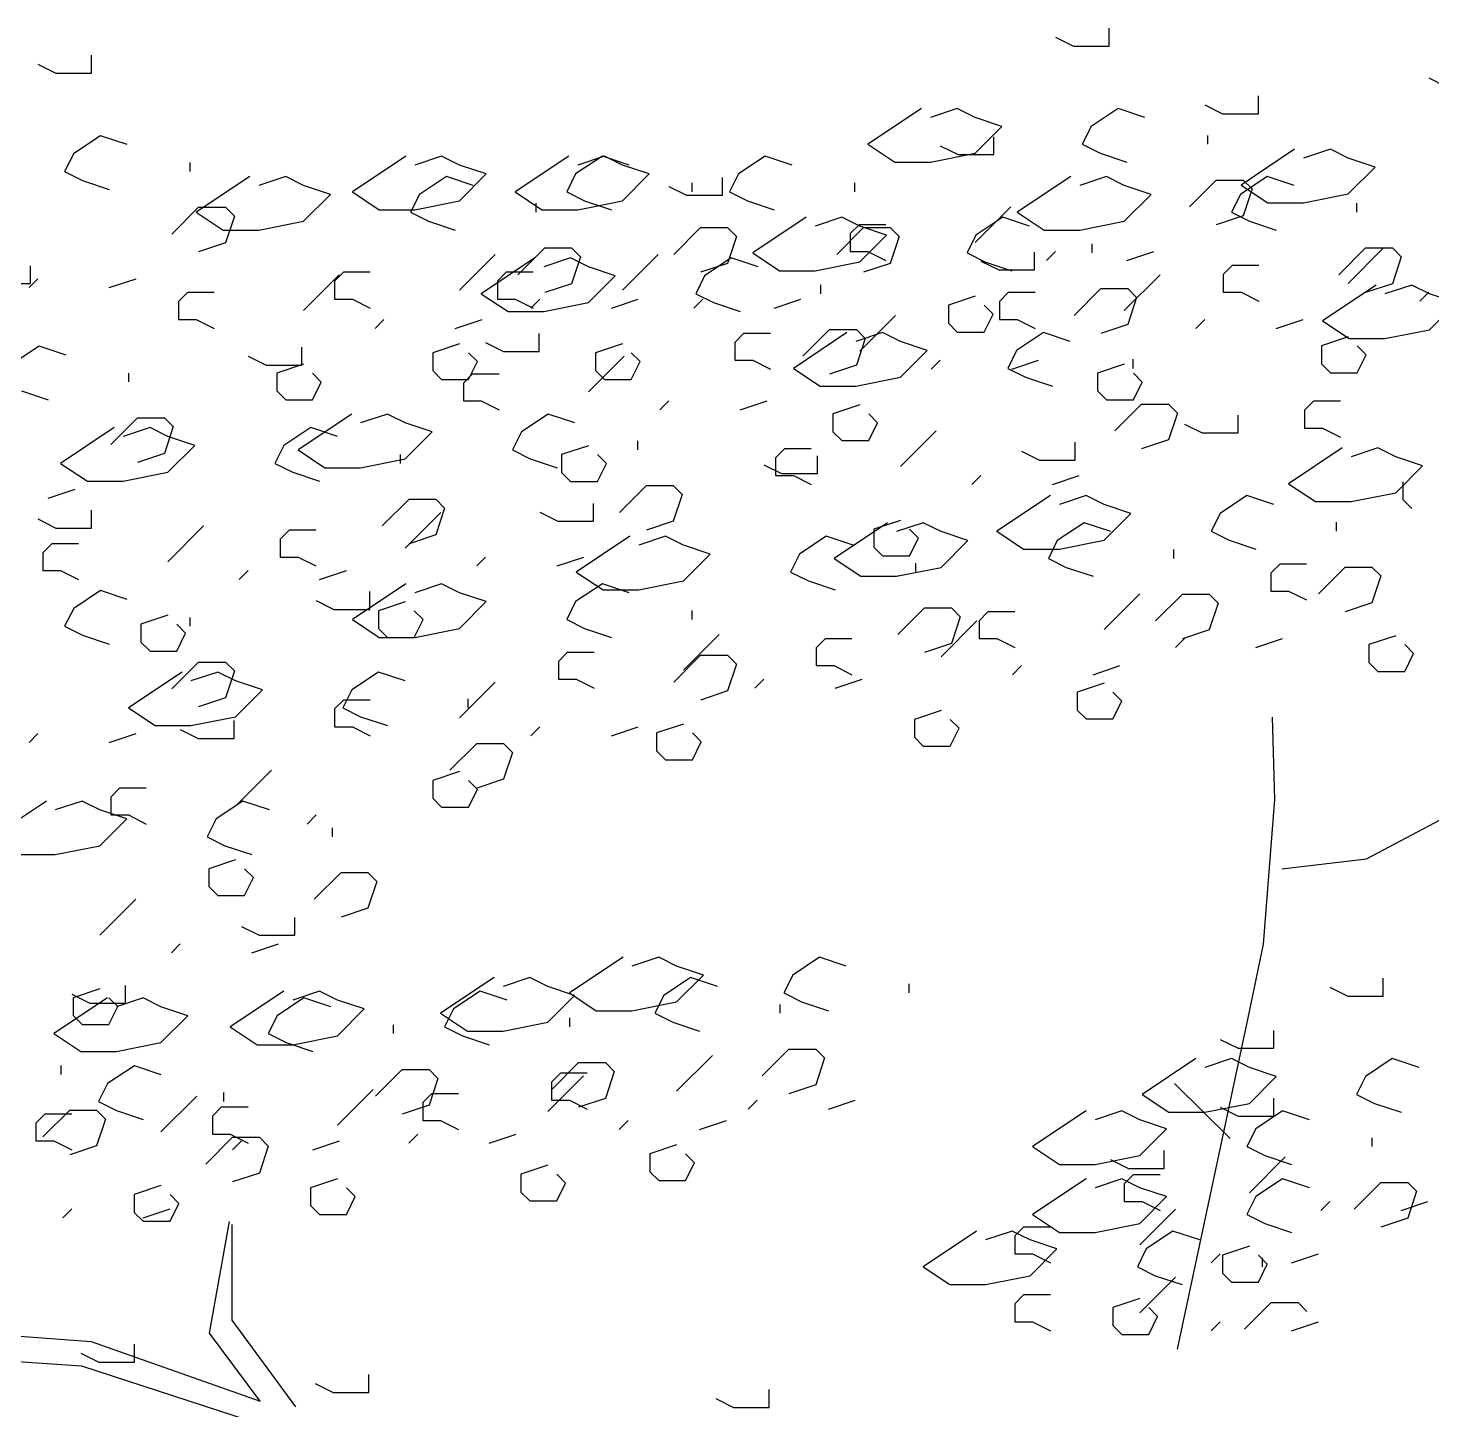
# Model space of a CAD drawing. Header units: millimetres. Extents: x 87938 to 265635, y 330093 to 434310.
# Drawn here: x 118169 to 119808, y 372565 to 374178 of the extents above; entities that cross this region are included whole.
import ezdxf

# ---------------------------------------------------------------- set-up
doc = ezdxf.new("R2010")
doc.units = ezdxf.units.MM

# ---------------------------------------------------------------- blocks, each defined once
blk = doc.blocks.new('A$C5DD37D67')
for p, q in [((2199, 5572.3), (2199, 5585.4)), ((2159.9, 5578.9), (2172.9, 5572.3)), ((1456.4, 5552.5), (1456.4, 5565.6)), ((2172.9, 5572.3), (2199, 5572.3)), ((1417.3, 5559.1), (1430.3, 5552.5)), ((1430.3, 5552.5), (1456.4, 5552.5)), ((2432.2, 5549.1), (2445.2, 5542.6)), ((2307.9, 5522.8), (2307.9, 5535.9)), ((2062.1, 5526.7), (2023, 5500.6)), ((2088.2, 5526.7), (2068.6, 5520.2)), ((2101.2, 5520.2), (2088.2, 5526.7)), ((2205.5, 5526.7), (2186, 5513.6)), ((2225.1, 5520.2), (2205.5, 5526.7)), ((2268.8, 5529.3), (2281.8, 5522.8)), ((2281.8, 5522.8), (2307.9, 5522.8)), ((2120.8, 5513.6), (2101.2, 5520.2)), ((2101.2, 5494.1), (2120.8, 5513.6)), ((2186, 5513.6), (2179.4, 5500.6)), ((1462.9, 5506.9), (1443.4, 5493.8)), ((1482.5, 5500.4), (1462.9, 5506.9)), ((2114.8, 5493.1), (2114.8, 5506.1)), ((2270.7, 5507.1), (2270.7, 5500.6)), ((1443.4, 5493.8), (1436.8, 5480.8)), ((1685.9, 5492), (1646.8, 5465.9)), ((1711.9, 5492), (1692.4, 5485.5)), ((1725, 5485.5), (1711.9, 5492)), ((1804.7, 5492), (1765.6, 5465.9)), ((1829.3, 5492), (1809.7, 5479)), ((1830.8, 5492), (1811.2, 5485.5)), ((1848.8, 5485.5), (1829.3, 5492)), ((1843.8, 5485.5), (1830.8, 5492)), ((1948.1, 5492), (1928.5, 5479)), ((1967.6, 5485.5), (1948.1, 5492)), ((2023, 5500.6), (2042.6, 5487.6)), ((2068.6, 5487.6), (2101.2, 5494.1)), ((2075.7, 5499.6), (2088.8, 5493.1)), ((2088.8, 5493.1), (2114.8, 5493.1)), ((2179.4, 5500.6), (2192.5, 5494.1)), ((2192.5, 5494.1), (2212, 5487.6)), ((2334.4, 5497), (2295.3, 5470.9)), ((2360.5, 5497), (2340.9, 5490.4)), ((2373.5, 5490.4), (2360.5, 5497)), ((1528.1, 5487.3), (1528.1, 5480.8)), ((1744.5, 5479), (1725, 5485.5)), ((1863.3, 5479), (1843.8, 5485.5)), ((2042.6, 5487.6), (2068.6, 5487.6)), ((2393.1, 5483.9), (2373.5, 5490.4)), ((2373.5, 5464.4), (2393.1, 5483.9)), ((1436.8, 5480.8), (1449.9, 5474.3)), ((1449.9, 5474.3), (1469.4, 5467.7)), ((1572, 5477.2), (1532.9, 5451.1)), ((1598.1, 5477.2), (1578.5, 5470.6)), ((1611.1, 5470.6), (1598.1, 5477.2)), ((1630.7, 5464.1), (1611.1, 5470.6)), ((1715.4, 5477.2), (1695.8, 5464.1)), ((1734.9, 5470.6), (1715.4, 5477.2)), ((1725, 5459.4), (1744.5, 5479)), ((1809.7, 5479), (1803.2, 5465.9)), ((1843.8, 5459.4), (1863.3, 5479)), ((1894.4, 5472.4), (1894.4, 5465.9)), ((1916.8, 5463.4), (1916.8, 5476.4)), ((1928.5, 5479), (1922, 5465.9)), ((2013.2, 5472.4), (2013.2, 5465.9)), ((2171, 5477.2), (2131.9, 5451.1)), ((2197.1, 5477.2), (2177.6, 5470.6)), ((2210.1, 5470.6), (2197.1, 5477.2)), ((2229.7, 5464.1), (2210.1, 5470.6)), ((2257.7, 5454.9), (2277.2, 5474.5)), ((2277.2, 5474.5), (2296.8, 5474.5)), ((2314.4, 5477.2), (2294.9, 5464.1)), ((2295.3, 5470.9), (2314.9, 5457.8)), ((2296.8, 5474.5), (2303.3, 5468)), ((2334, 5470.6), (2314.4, 5477.2)), ((1611.1, 5444.5), (1630.7, 5464.1)), ((1646.8, 5465.9), (1666.3, 5452.9)), ((1695.8, 5464.1), (1689.3, 5451.1)), ((1765.6, 5465.9), (1785.1, 5452.9)), ((1803.2, 5465.9), (1816.2, 5459.4)), ((1877.7, 5469.9), (1890.7, 5463.4)), ((1890.7, 5463.4), (1916.8, 5463.4)), ((1922, 5465.9), (1935, 5459.4)), ((2210.1, 5444.5), (2229.7, 5464.1)), ((2294.9, 5464.1), (2288.4, 5451.1)), ((2303.3, 5468), (2296.8, 5448.4)), ((2340.9, 5457.8), (2373.5, 5464.4)), ((1515, 5435.1), (1534.6, 5454.7)), ((1532.9, 5451.1), (1552.5, 5438)), ((1534.6, 5454.7), (1554.1, 5454.7)), ((1554.1, 5454.7), (1560.7, 5448.2)), ((1666.3, 5452.9), (1692.4, 5452.9)), ((1689.3, 5451.1), (1702.4, 5444.5)), ((1692.4, 5452.9), (1725, 5459.4)), ((1780.6, 5457.6), (1780.6, 5451.1)), ((1785.1, 5452.9), (1811.2, 5452.9)), ((1811.2, 5452.9), (1843.8, 5459.4)), ((1816.2, 5459.4), (1835.8, 5452.9)), ((1935, 5459.4), (1954.6, 5452.9)), ((2127.3, 5454.9), (2101.2, 5428.9)), ((2131.9, 5451.1), (2151.5, 5438)), ((2288.4, 5451.1), (2301.4, 5444.5)), ((2314.9, 5457.8), (2340.9, 5457.8)), ((2379.6, 5457.6), (2379.6, 5451.1)), ((1560.7, 5448.2), (1554.1, 5428.6)), ((1578.5, 5438), (1611.1, 5444.5)), ((1702.4, 5444.5), (1721.9, 5438)), ((1978, 5447.4), (1938.9, 5421.3)), ((2004, 5447.4), (1984.5, 5440.9)), ((2017.1, 5440.9), (2004, 5447.4)), ((2016.5, 5441.9), (2010, 5435.4)), ((2036.1, 5441.9), (2016.5, 5441.9)), ((2036.6, 5434.4), (2017.1, 5440.9)), ((2121.4, 5447.4), (2101.8, 5434.4)), ((2140.9, 5440.9), (2121.4, 5447.4)), ((2177.6, 5438), (2210.1, 5444.5)), ((2296.8, 5448.4), (2277.2, 5441.9)), ((2301.4, 5444.5), (2320.9, 5438)), ((1552.5, 5438), (1578.5, 5438)), ((1881.4, 5420.3), (1900.9, 5439.8)), ((1900.9, 5439.8), (1920.5, 5439.8)), ((1920.5, 5439.8), (1927, 5433.3)), ((1927, 5433.3), (1920.5, 5413.7)), ((2000.2, 5420.3), (2019.8, 5439.8)), ((2010, 5435.4), (2010, 5422.3)), ((2017.1, 5414.8), (2036.6, 5434.4)), ((2019.8, 5439.8), (2039.3, 5439.8)), ((2039.3, 5439.8), (2045.8, 5433.3)), ((2045.8, 5433.3), (2039.3, 5413.7)), ((2101.8, 5434.4), (2095.3, 5421.3)), ((2151.5, 5438), (2177.6, 5438)), ((1554.1, 5428.6), (1534.6, 5422.1)), ((1751, 5420.3), (1725, 5394.2)), ((1767.5, 5405.4), (1787.1, 5425)), ((1787.1, 5425), (1806.6, 5425)), ((1806.6, 5425), (1813.2, 5418.5)), ((1869.9, 5420.3), (1843.8, 5394.2)), ((1938.9, 5421.3), (1958.4, 5408.3)), ((2010, 5422.3), (2023, 5422.3)), ((2023, 5422.3), (2036.1, 5415.8)), ((2095.3, 5421.3), (2108.3, 5414.8)), ((2144.5, 5408.9), (2144.5, 5421.9)), ((2159.9, 5422.3), (2153.4, 5415.8)), ((2186.5, 5427.9), (2186.5, 5421.3)), ((2212, 5415.8), (2231.6, 5422.3)), ((2366.6, 5405.4), (2386.1, 5425)), ((2399.6, 5425.2), (2373.5, 5399.1)), ((2386.1, 5425), (2405.7, 5425)), ((2405.7, 5425), (2412.2, 5418.5)), ((1411.8, 5399), (1411.8, 5412)), ((1779.9, 5417.7), (1740.8, 5391.6)), ((1806, 5417.7), (1786.5, 5411.2)), ((1819, 5411.2), (1806, 5417.7)), ((1813.2, 5418.5), (1806.6, 5398.9)), ((1838.6, 5404.7), (1819, 5411.2)), ((1920.5, 5413.7), (1900.9, 5407.2)), ((1923.3, 5417.7), (1903.8, 5404.7)), ((1942.9, 5411.2), (1923.3, 5417.7)), ((1984.5, 5408.3), (2017.1, 5414.8)), ((2039.3, 5413.7), (2019.8, 5407.2)), ((2105.4, 5415.4), (2118.5, 5408.9)), ((2108.3, 5414.8), (2127.9, 5408.3)), ((2288.8, 5412.2), (2282.3, 5405.7)), ((2308.3, 5412.2), (2288.8, 5412.2)), ((2412.2, 5418.5), (2405.7, 5398.9)), ((1385.8, 5399), (1411.8, 5399)), ((1417.3, 5402.5), (1410.8, 5396)), ((1469.4, 5396), (1489, 5402.5)), ((1637.2, 5405.4), (1611.1, 5379.3)), ((1640.3, 5407.2), (1633.7, 5400.7)), ((1633.7, 5400.7), (1633.7, 5387.7)), ((1659.8, 5407.2), (1640.3, 5407.2)), ((1759.1, 5407.2), (1752.6, 5400.7)), ((1752.6, 5400.7), (1752.6, 5387.7)), ((1778.6, 5407.2), (1759.1, 5407.2)), ((1806.6, 5398.9), (1787.1, 5392.4)), ((1819, 5385.1), (1838.6, 5404.7)), ((1903.8, 5404.7), (1897.3, 5391.6)), ((1958.4, 5408.3), (1984.5, 5408.3)), ((2118.5, 5408.9), (2144.5, 5408.9)), ((2236.2, 5405.4), (2210.1, 5379.3)), ((2282.3, 5405.7), (2282.3, 5392.6)), ((2405.7, 5398.9), (2386.1, 5392.4)), ((1526.4, 5392.4), (1519.9, 5385.8)), ((1545.9, 5392.4), (1526.4, 5392.4)), ((1740.8, 5391.6), (1760.4, 5378.6)), ((1897.3, 5391.6), (1910.3, 5385.1)), ((1988.5, 5398.1), (1988.5, 5391.6)), ((2101.2, 5389.7), (2081.7, 5383.2)), ((2125.4, 5392.4), (2118.9, 5385.8)), ((2145, 5392.4), (2125.4, 5392.4)), ((2173.5, 5375.7), (2193, 5395.3)), ((2193, 5395.3), (2212.6, 5395.3)), ((2212.6, 5395.3), (2219.1, 5388.7)), ((2219.1, 5388.7), (2212.6, 5369.2)), ((2282.3, 5392.6), (2295.3, 5392.6)), ((2295.3, 5392.6), (2308.3, 5386.1)), ((2393.8, 5397.9), (2354.7, 5371.8)), ((2419.9, 5397.9), (2400.3, 5391.4)), ((2432.9, 5391.4), (2419.9, 5397.9)), ((2432.2, 5392.6), (2425.7, 5386.1)), ((2452.5, 5384.9), (2432.9, 5391.4)), ((1519.9, 5385.8), (1519.9, 5372.8)), ((1633.7, 5387.7), (1646.8, 5387.7)), ((1646.8, 5387.7), (1659.8, 5381.1)), ((1752.6, 5387.7), (1765.6, 5387.7)), ((1760.4, 5378.6), (1786.5, 5378.6)), ((1765.6, 5387.7), (1778.6, 5381.1)), ((1783.6, 5387.7), (1777.1, 5381.1)), ((1786.5, 5378.6), (1819, 5385.1)), ((1835.8, 5381.1), (1855.3, 5387.7)), ((1902.5, 5387.7), (1895.9, 5381.1)), ((1910.3, 5385.1), (1929.8, 5378.6)), ((1954.6, 5381.1), (1974.1, 5387.7)), ((2081.7, 5383.2), (2081.7, 5370.2)), ((2114.3, 5376.7), (2107.8, 5383.2)), ((2118.9, 5385.8), (2118.9, 5372.8)), ((2432.9, 5365.3), (2452.5, 5384.9)), ((1519.9, 5372.8), (1532.9, 5372.8)), ((1532.9, 5372.8), (1545.9, 5366.3)), ((1669.8, 5372.8), (1663.3, 5366.3)), ((1721.9, 5366.3), (1741.5, 5372.8)), ((2043.1, 5375.7), (2017.1, 5349.6)), ((2081.7, 5370.2), (2088.2, 5363.6)), ((2107.8, 5363.6), (2114.3, 5376.7)), ((2118.9, 5372.8), (2131.9, 5372.8)), ((2131.9, 5372.8), (2145, 5366.3)), ((2212.6, 5369.2), (2193, 5362.6)), ((2268.8, 5372.8), (2262.3, 5366.3)), ((2320.9, 5366.3), (2340.5, 5372.8)), ((2354.7, 5371.8), (2374.3, 5358.8)), ((1783.1, 5349.4), (1783.1, 5362.5)), ((1932.3, 5362.6), (1925.8, 5356.1)), ((1951.9, 5362.6), (1932.3, 5362.6)), ((2007.7, 5363.2), (1968.6, 5337.1)), ((1975.5, 5346), (1995, 5365.5)), ((1995, 5365.5), (2014.6, 5365.5)), ((2033.7, 5363.2), (2014.2, 5356.7)), ((2014.6, 5365.5), (2021.1, 5359)), ((2021.1, 5359), (2014.6, 5339.4)), ((2046.8, 5356.7), (2033.7, 5363.2)), ((2088.2, 5363.6), (2101.2, 5363.6)), ((2101.2, 5363.6), (2107.8, 5363.6)), ((2151.1, 5363.2), (2131.5, 5350.2)), ((2170.6, 5356.7), (2151.1, 5363.2)), ((2373.5, 5360), (2354, 5353.5)), ((2374.3, 5358.8), (2400.3, 5358.8)), ((2400.3, 5358.8), (2432.9, 5365.3)), ((1418.3, 5353.3), (1398.8, 5340.3)), ((1437.9, 5346.8), (1418.3, 5353.3)), ((1609.9, 5339.5), (1609.9, 5352.6)), ((1725, 5355), (1705.4, 5348.5)), ((1705.4, 5348.5), (1705.4, 5335.5)), ((1738, 5342), (1731.5, 5348.5)), ((1744, 5356), (1757.1, 5349.4)), ((1757.1, 5349.4), (1783.1, 5349.4)), ((1843.8, 5355), (1824.2, 5348.5)), ((1824.2, 5348.5), (1824.2, 5335.5)), ((1856.8, 5342), (1850.3, 5348.5)), ((1925.8, 5356.1), (1925.8, 5343.1)), ((2066.3, 5350.2), (2046.8, 5356.7)), ((2046.8, 5330.6), (2066.3, 5350.2)), ((2131.5, 5350.2), (2125, 5337.1)), ((2354, 5353.5), (2354, 5340.4)), ((2386.6, 5347), (2380, 5353.5)), ((1570.8, 5346), (1583.8, 5339.5)), ((1583.8, 5339.5), (1609.9, 5339.5)), ((1611.1, 5340.2), (1591.6, 5333.7)), ((1731.5, 5329), (1738, 5342)), ((1845.1, 5346), (1819, 5319.9)), ((1850.3, 5329), (1856.8, 5342)), ((1925.8, 5343.1), (1938.9, 5343.1)), ((1938.9, 5343.1), (1951.9, 5336.6)), ((2014.6, 5339.4), (1995, 5332.9)), ((2075.7, 5343.1), (2069.2, 5336.6)), ((2127.9, 5336.6), (2147.4, 5343.1)), ((2210.1, 5340.2), (2190.6, 5333.7)), ((2216.2, 5343.7), (2216.2, 5337.1)), ((2354, 5340.4), (2360.5, 5333.9)), ((2380, 5333.9), (2386.6, 5347)), ((1483.5, 5333.7), (1483.5, 5327.2)), ((1591.6, 5333.7), (1591.6, 5320.6)), ((1624.1, 5327.1), (1617.6, 5333.7)), ((1705.4, 5335.5), (1711.9, 5329)), ((1711.9, 5329), (1725, 5329)), ((1725, 5329), (1731.5, 5329)), ((1734.3, 5332.9), (1727.8, 5326.4)), ((1753.9, 5332.9), (1734.3, 5332.9)), ((1824.2, 5335.5), (1830.8, 5329)), ((1830.8, 5329), (1843.8, 5329)), ((1843.8, 5329), (1850.3, 5329)), ((1968.6, 5337.1), (1988.1, 5324.1)), ((2014.2, 5324.1), (2046.8, 5330.6)), ((2125, 5337.1), (2138, 5330.6)), ((2138, 5330.6), (2157.6, 5324.1)), ((2190.6, 5333.7), (2190.6, 5320.6)), ((2223.2, 5327.1), (2216.7, 5333.7)), ((2360.5, 5333.9), (2373.5, 5333.9)), ((2373.5, 5333.9), (2380, 5333.9)), ((1405.3, 5320.7), (1424.9, 5314.2)), ((1591.6, 5320.6), (1598.1, 5314.1)), ((1617.6, 5314.1), (1624.1, 5327.1)), ((1727.8, 5326.4), (1727.8, 5313.4)), ((1988.1, 5324.1), (2014.2, 5324.1)), ((2190.6, 5320.6), (2197.1, 5314.1)), ((2216.7, 5314.1), (2223.2, 5327.1)), ((1598.1, 5314.1), (1611.1, 5314.1)), ((1611.1, 5314.1), (1617.6, 5314.1)), ((1727.8, 5313.4), (1740.8, 5313.4)), ((1740.8, 5313.4), (1753.9, 5306.8)), ((1877.7, 5313.4), (1871.2, 5306.8)), ((1929.8, 5306.8), (1949.4, 5313.4)), ((2017.1, 5310.5), (1997.5, 5303.9)), ((2197.1, 5314.1), (2210.1, 5314.1)), ((2203.2, 5291.5), (2222.7, 5311)), ((2210.1, 5314.1), (2216.7, 5314.1)), ((2222.7, 5311), (2242.3, 5311)), ((2242.3, 5311), (2248.8, 5304.5)), ((2348.2, 5313.1), (2341.7, 5306.6)), ((2367.8, 5313.1), (2348.2, 5313.1)), ((1470.5, 5281.6), (1490, 5301.1)), ((1490, 5301.1), (1509.6, 5301.1)), ((1509.6, 5301.1), (1516.1, 5294.6)), ((1646.3, 5303.8), (1607.2, 5277.7)), ((1672.3, 5303.8), (1652.8, 5297.3)), ((1685.4, 5297.3), (1672.3, 5303.8)), ((1704.9, 5290.7), (1685.4, 5297.3)), ((1789.7, 5303.8), (1770.1, 5290.7)), ((1809.2, 5297.3), (1789.7, 5303.8)), ((1997.5, 5303.9), (1997.5, 5290.9)), ((2030.1, 5297.4), (2023.6, 5303.9)), ((2023.6, 5284.4), (2030.1, 5297.4)), ((2248.8, 5304.5), (2242.3, 5284.9)), ((2254, 5296.5), (2267, 5290)), ((2293.1, 5290), (2293.1, 5303)), ((2341.7, 5306.6), (2341.7, 5293.5)), ((1473, 5293.9), (1433.9, 5267.8)), ((1499.1, 5293.9), (1479.5, 5287.3)), ((1512.1, 5287.3), (1499.1, 5293.9)), ((1516.1, 5294.6), (1509.6, 5275)), ((1531.7, 5280.8), (1512.1, 5287.3)), ((1616.4, 5293.9), (1596.8, 5280.8)), ((1635.9, 5287.3), (1616.4, 5293.9)), ((1685.4, 5271.2), (1704.9, 5290.7)), ((1770.1, 5290.7), (1763.6, 5277.7)), ((1997.5, 5290.9), (2004, 5284.4)), ((2072.8, 5291.5), (2046.8, 5265.4)), ((2267, 5290), (2293.1, 5290)), ((2341.7, 5293.5), (2354.7, 5293.5)), ((2354.7, 5293.5), (2367.8, 5287)), ((1512.1, 5261.3), (1531.7, 5280.8)), ((1596.8, 5280.8), (1590.3, 5267.8)), ((1607.2, 5277.7), (1626.7, 5264.6)), ((1763.6, 5277.7), (1776.6, 5271.2)), ((1819, 5280.7), (1799.5, 5274.2)), ((1854.8, 5284.2), (1854.8, 5277.7)), ((1962, 5278.4), (1955.5, 5271.9)), ((1981.6, 5278.4), (1962, 5278.4)), ((2004, 5284.4), (2017.1, 5284.4)), ((2017.1, 5284.4), (2023.6, 5284.4)), ((2135.1, 5276.7), (2148.2, 5270.2)), ((2174.2, 5270.2), (2174.2, 5283.2)), ((2242.3, 5284.9), (2222.7, 5278.4)), ((2369.1, 5279), (2330, 5252.9)), ((2395.1, 5279), (2375.6, 5272.5)), ((2408.2, 5272.5), (2395.1, 5279)), ((1433.9, 5267.8), (1453.4, 5254.7)), ((1509.6, 5275), (1490, 5268.5)), ((1590.3, 5267.8), (1603.3, 5261.3)), ((1652.8, 5264.6), (1685.4, 5271.2)), ((1681.6, 5274.3), (1681.6, 5267.8)), ((1776.6, 5271.2), (1796.2, 5264.6)), ((1799.5, 5274.2), (1799.5, 5261.2)), ((1832.1, 5267.7), (1825.6, 5274.2)), ((1825.6, 5254.6), (1832.1, 5267.7)), ((1947, 5266.8), (1960, 5260.3)), ((1955.5, 5271.9), (1955.5, 5258.9)), ((1986.1, 5260.3), (1986.1, 5273.3)), ((2148.2, 5270.2), (2174.2, 5270.2)), ((2427.7, 5266), (2408.2, 5272.5)), ((2408.2, 5246.4), (2427.7, 5266)), ((1479.5, 5254.7), (1512.1, 5261.3)), ((1603.3, 5261.3), (1622.9, 5254.7)), ((1626.7, 5264.6), (1652.8, 5264.6)), ((1799.5, 5261.2), (1806, 5254.6)), ((1955.5, 5258.9), (1968.6, 5258.9)), ((1960, 5260.3), (1986.1, 5260.3)), ((1968.6, 5258.9), (1981.6, 5252.3)), ((2105.4, 5258.9), (2098.9, 5252.3)), ((2157.6, 5252.3), (2177.1, 5258.9)), ((1424.9, 5242.4), (1444.4, 5249)), ((1453.4, 5254.7), (1479.5, 5254.7)), ((1806, 5254.6), (1819, 5254.6)), ((1819, 5254.6), (1825.6, 5254.6)), ((1841.8, 5232), (1861.3, 5251.6)), ((1861.3, 5251.6), (1880.9, 5251.6)), ((1880.9, 5251.6), (1887.4, 5245.1)), ((2330, 5252.9), (2349.5, 5239.9)), ((2375.6, 5239.9), (2408.2, 5246.4)), ((2413.4, 5254.4), (2413.4, 5241.4)), ((1668.5, 5222.1), (1688.1, 5241.7)), ((1688.1, 5241.7), (1707.6, 5241.7)), ((1707.6, 5241.7), (1714.1, 5235.2)), ((1714.1, 5235.2), (1707.6, 5215.6)), ((1822.7, 5225.6), (1822.7, 5238.6)), ((1887.4, 5245.1), (1880.9, 5225.5)), ((2156.2, 5244.3), (2117.1, 5218.2)), ((2182.3, 5244.3), (2162.7, 5237.8)), ((2195.3, 5237.8), (2182.3, 5244.3)), ((2214.8, 5231.3), (2195.3, 5237.8)), ((2299.6, 5244.3), (2280, 5231.3)), ((2319.1, 5237.8), (2299.6, 5244.3)), ((2349.5, 5239.9), (2375.6, 5239.9)), ((2413.4, 5241.4), (2419.9, 5234.8)), ((1417.3, 5227.2), (1430.3, 5220.6)), ((1456.4, 5220.6), (1456.4, 5233.7)), ((1711.4, 5232), (1685.4, 5205.9)), ((1783.6, 5232.1), (1796.7, 5225.6)), ((1796.7, 5225.6), (1822.7, 5225.6)), ((1880.9, 5225.5), (1861.3, 5219)), ((2046.8, 5226.2), (2027.2, 5219.7)), ((2195.3, 5211.7), (2214.8, 5231.3)), ((2280, 5231.3), (2273.5, 5218.2)), ((2364.7, 5224.8), (2364.7, 5218.2)), ((1430.3, 5220.6), (1456.4, 5220.6)), ((1538.2, 5222.1), (1512.1, 5196)), ((1600.6, 5219), (1594.1, 5212.5)), ((1620.2, 5219), (1600.6, 5219)), ((1707.6, 5215.6), (1688.1, 5209.1)), ((1849.2, 5214.6), (1810.1, 5188.5)), ((1875.3, 5214.6), (1855.8, 5208.1)), ((1888.4, 5208.1), (1875.3, 5214.6)), ((1992.6, 5214.6), (1973.1, 5201.6)), ((2012.2, 5208.1), (1992.6, 5214.6)), ((2037.4, 5224.5), (1998.3, 5198.4)), ((2027.2, 5219.7), (2027.2, 5206.7)), ((2063.4, 5224.5), (2043.9, 5218)), ((2059.8, 5213.2), (2053.3, 5219.7)), ((2076.5, 5218), (2063.4, 5224.5)), ((2096, 5211.5), (2076.5, 5218)), ((2117.1, 5218.2), (2136.6, 5205.2)), ((2180.8, 5224.5), (2161.2, 5211.5)), ((2200.3, 5218), (2180.8, 5224.5)), ((2273.5, 5218.2), (2286.5, 5211.7)), ((1427.4, 5209.1), (1420.9, 5202.6)), ((1446.9, 5209.1), (1427.4, 5209.1)), ((1594.1, 5212.5), (1594.1, 5199.4)), ((1907.9, 5201.6), (1888.4, 5208.1)), ((2027.2, 5206.7), (2033.7, 5200.2)), ((2053.3, 5200.2), (2059.8, 5213.2)), ((2076.5, 5191.9), (2096, 5211.5)), ((2136.6, 5205.2), (2162.7, 5205.2)), ((2161.2, 5211.5), (2154.7, 5198.4)), ((2162.7, 5205.2), (2195.3, 5211.7)), ((2245.9, 5204.9), (2245.9, 5198.4)), ((2286.5, 5211.7), (2306.1, 5205.2)), ((1420.9, 5202.6), (1420.9, 5189.5)), ((1594.1, 5199.4), (1607.2, 5199.4)), ((1607.2, 5199.4), (1620.2, 5192.9)), ((1744, 5199.4), (1737.5, 5192.9)), ((1796.2, 5192.9), (1815.7, 5199.4)), ((1888.4, 5182), (1907.9, 5201.6)), ((1973.1, 5201.6), (1966.6, 5188.5)), ((1998.3, 5198.4), (2017.8, 5185.4)), ((2033.7, 5200.2), (2046.8, 5200.2)), ((2046.8, 5200.2), (2053.3, 5200.2)), ((2057.8, 5195), (2057.8, 5188.5)), ((2154.7, 5198.4), (2167.7, 5191.9)), ((2323.5, 5194.2), (2316.9, 5187.7)), ((2343, 5194.2), (2323.5, 5194.2)), ((1420.9, 5189.5), (1433.9, 5189.5)), ((1433.9, 5189.5), (1446.9, 5183)), ((1570.8, 5189.5), (1564.2, 5183)), ((1622.9, 5183), (1642.4, 5189.5)), ((1810.1, 5188.5), (1829.7, 5175.5)), ((1966.6, 5188.5), (1979.6, 5182)), ((2017.8, 5185.4), (2043.9, 5185.4)), ((2043.9, 5185.4), (2076.5, 5191.9)), ((2167.7, 5191.9), (2187.3, 5185.4)), ((2316.9, 5187.7), (2316.9, 5174.6)), ((2351.7, 5172.6), (2371.3, 5192.1)), ((2371.3, 5192.1), (2390.8, 5192.1)), ((2390.8, 5192.1), (2397.3, 5185.6)), ((2397.3, 5185.6), (2390.8, 5166.1)), ((1462.9, 5175), (1443.4, 5161.9)), ((1482.5, 5168.5), (1462.9, 5175)), ((1685.9, 5179.9), (1646.8, 5153.8)), ((1659.4, 5161.2), (1659.4, 5174.2)), ((1711.9, 5179.9), (1692.4, 5173.4)), ((1725, 5173.4), (1711.9, 5179.9)), ((1829.3, 5179.9), (1809.7, 5166.9)), ((1848.8, 5173.4), (1829.3, 5179.9)), ((1829.7, 5175.5), (1855.8, 5175.5)), ((1855.8, 5175.5), (1888.4, 5182)), ((1979.6, 5182), (1999.1, 5175.5)), ((2316.9, 5174.6), (2330, 5174.6)), ((2330, 5174.6), (2343, 5168.1)), ((1620.3, 5167.7), (1633.3, 5161.2)), ((1685.4, 5166.8), (1665.8, 5160.3)), ((1744.5, 5166.9), (1725, 5173.4)), ((1725, 5147.3), (1744.5, 5166.9)), ((1809.7, 5166.9), (1803.2, 5153.8)), ((2221.4, 5172.6), (2195.3, 5146.5)), ((2232.9, 5152.8), (2252.5, 5172.3)), ((2252.5, 5172.3), (2272, 5172.3)), ((2272, 5172.3), (2278.5, 5165.8)), ((2278.5, 5165.8), (2272, 5146.2)), ((2390.8, 5166.1), (2371.3, 5159.5)), ((1443.4, 5161.9), (1436.8, 5148.9)), ((1512.1, 5156.9), (1492.5, 5150.4)), ((1528.1, 5155.4), (1528.1, 5148.9)), ((1633.3, 5161.2), (1659.4, 5161.2)), ((1646.8, 5153.8), (1666.3, 5140.8)), ((1665.8, 5160.3), (1665.8, 5147.2)), ((1698.4, 5153.8), (1691.9, 5160.3)), ((1691.9, 5140.7), (1698.4, 5153.8)), ((1803.2, 5153.8), (1816.2, 5147.3)), ((1894.4, 5160.4), (1894.4, 5153.8)), ((2044.8, 5142.9), (2064.3, 5162.4)), ((2064.3, 5162.4), (2083.9, 5162.4)), ((2083.9, 5162.4), (2090.4, 5155.9)), ((2090.4, 5155.9), (2083.9, 5136.3)), ((2110.6, 5159.5), (2104.1, 5153)), ((2104.1, 5153), (2104.1, 5140)), ((2130.1, 5159.5), (2110.6, 5159.5)), ((1436.8, 5148.9), (1449.9, 5142.4)), ((1492.5, 5150.4), (1492.5, 5137.3)), ((1525.1, 5143.9), (1518.6, 5150.4)), ((1518.6, 5130.8), (1525.1, 5143.9)), ((1665.8, 5147.2), (1672.3, 5140.7)), ((1692.4, 5140.8), (1725, 5147.3)), ((1816.2, 5147.3), (1835.8, 5140.8)), ((1914.4, 5142.9), (1888.4, 5116.8)), ((2102.5, 5152.8), (2076.5, 5126.7)), ((2272, 5146.2), (2252.5, 5139.7)), ((1449.9, 5142.4), (1469.4, 5135.8)), ((1492.5, 5137.3), (1499.1, 5130.8)), ((1666.3, 5140.8), (1692.4, 5140.8)), ((1672.3, 5140.7), (1685.4, 5140.7)), ((1685.4, 5140.7), (1691.9, 5140.7)), ((1991.8, 5139.7), (1985.2, 5133.2)), ((1985.2, 5133.2), (1985.2, 5120.2)), ((2011.3, 5139.7), (1991.8, 5139.7)), ((2083.9, 5136.3), (2064.3, 5129.8)), ((2104.1, 5140), (2117.1, 5140)), ((2117.1, 5140), (2130.1, 5133.4)), ((2254, 5140), (2247.4, 5133.4)), ((2306.1, 5133.4), (2325.6, 5140)), ((2408.2, 5142), (2388.6, 5135.5)), ((2388.6, 5135.5), (2388.6, 5122.5)), ((2421.2, 5129), (2414.7, 5135.5)), ((1499.1, 5130.8), (1512.1, 5130.8)), ((1512.1, 5130.8), (1518.6, 5130.8)), ((1515, 5103.2), (1534.6, 5122.8)), ((1534.6, 5122.8), (1554.1, 5122.8)), ((1554.1, 5122.8), (1560.7, 5116.3)), ((1803.6, 5129.8), (1797.1, 5123.3)), ((1797.1, 5123.3), (1797.1, 5110.2)), ((1823.2, 5129.8), (1803.6, 5129.8)), ((1881.4, 5108.2), (1900.9, 5127.8)), ((1900.9, 5127.8), (1920.5, 5127.8)), ((1920.5, 5127.8), (1927, 5121.2)), ((2388.6, 5122.5), (2395.1, 5115.9)), ((2414.7, 5115.9), (2421.2, 5129)), ((1522.5, 5115.5), (1483.4, 5089.4)), ((1548.6, 5115.5), (1529, 5109)), ((1561.6, 5109), (1548.6, 5115.5)), ((1560.7, 5116.3), (1554.1, 5096.7)), ((1665.9, 5115.5), (1646.3, 5102.5)), ((1685.4, 5109), (1665.9, 5115.5)), ((1927, 5121.2), (1920.5, 5101.7)), ((1985.2, 5120.2), (1998.3, 5120.2)), ((1998.3, 5120.2), (2011.3, 5113.6)), ((2135.1, 5120.2), (2128.6, 5113.6)), ((2187.3, 5113.6), (2206.8, 5120.2)), ((2395.1, 5115.9), (2408.2, 5115.9)), ((2408.2, 5115.9), (2414.7, 5115.9)), ((1581.2, 5102.5), (1561.6, 5109)), ((1561.6, 5082.9), (1581.2, 5102.5)), ((1646.3, 5102.5), (1639.8, 5089.4)), ((1751, 5108.2), (1725, 5082.1)), ((1797.1, 5110.2), (1810.1, 5110.2)), ((1810.1, 5110.2), (1823.2, 5103.7)), ((1947, 5110.2), (1940.5, 5103.7)), ((1999.1, 5103.7), (2018.7, 5110.2)), ((2195.3, 5107.4), (2175.7, 5100.8)), ((1554.1, 5096.7), (1534.6, 5090.2)), ((1640.3, 5095.1), (1633.7, 5088.6)), ((1659.8, 5095.1), (1640.3, 5095.1)), ((1731.1, 5096), (1731.1, 5089.4)), ((1920.5, 5101.7), (1900.9, 5095.1)), ((2175.7, 5100.8), (2175.7, 5087.8)), ((2208.3, 5094.3), (2201.8, 5100.8)), ((2201.8, 5081.3), (2208.3, 5094.3)), ((1483.4, 5089.4), (1502.9, 5076.4)), ((1529, 5076.4), (1561.6, 5082.9)), ((1633.7, 5088.6), (1633.7, 5075.6)), ((1639.8, 5089.4), (1652.8, 5082.9)), ((1652.8, 5082.9), (1672.4, 5076.4)), ((2076.5, 5087.5), (2056.9, 5081)), ((2175.7, 5087.8), (2182.3, 5081.3)), ((2318.1, 5082.7), (2319.8, 5022.5)), ((1502.9, 5076.4), (1529, 5076.4)), ((1521.2, 5073.6), (1534.3, 5067.1)), ((1560.4, 5067.1), (1560.4, 5080.1)), ((1633.7, 5075.6), (1646.8, 5075.6)), ((1646.8, 5075.6), (1659.8, 5069)), ((1783.6, 5075.6), (1777.1, 5069)), ((1835.8, 5069), (1855.3, 5075.6)), ((1888.4, 5077.6), (1868.8, 5071.1)), ((1868.8, 5071.1), (1868.8, 5058.1)), ((1901.4, 5064.6), (1894.9, 5071.1)), ((2056.9, 5081), (2056.9, 5068)), ((2089.5, 5074.5), (2083, 5081)), ((2083, 5061.5), (2089.5, 5074.5)), ((2182.3, 5081.3), (2195.3, 5081.3)), ((2195.3, 5081.3), (2201.8, 5081.3)), ((1417.3, 5070.6), (1410.8, 5064.1)), ((1469.4, 5064.1), (1489, 5070.6)), ((1534.3, 5067.1), (1560.4, 5067.1)), ((1718, 5043.8), (1737.6, 5063.4)), ((1737.6, 5063.4), (1757.1, 5063.4)), ((1757.1, 5063.4), (1763.6, 5056.8)), ((1894.9, 5051.5), (1901.4, 5064.6)), ((2056.9, 5068), (2063.4, 5061.5)), ((2063.4, 5061.5), (2076.5, 5061.5)), ((2076.5, 5061.5), (2083, 5061.5)), ((1763.6, 5056.8), (1757.1, 5037.3)), ((1868.8, 5058.1), (1875.3, 5051.5)), ((1875.3, 5051.5), (1888.4, 5051.5)), ((1888.4, 5051.5), (1894.9, 5051.5)), ((1587.7, 5043.8), (1561.6, 5017.7)), ((1725, 5043), (1705.4, 5036.4)), ((2386.9, 4979.3), (2503.7, 5041)), ((1476.9, 5030.7), (1470.4, 5024.2)), ((1496.4, 5030.7), (1476.9, 5030.7)), ((1705.4, 5036.4), (1705.4, 5023.4)), ((1738, 5029.9), (1731.5, 5036.4)), ((1757.1, 5037.3), (1737.6, 5030.7)), ((1423.5, 5021.4), (1384.4, 4995.3)), ((1449.6, 5021.4), (1430, 5014.9)), ((1462.6, 5014.9), (1449.6, 5021.4)), ((1470.4, 5024.2), (1470.4, 5011.2)), ((1566.9, 5021.4), (1547.3, 5008.4)), ((1586.4, 5014.9), (1566.9, 5021.4)), ((1705.4, 5023.4), (1711.9, 5016.9)), ((1731.5, 5016.9), (1738, 5029.9)), ((2319.8, 5022.5), (2311.5, 4916.9)), ((1482.1, 5008.4), (1462.6, 5014.9)), ((1470.4, 5011.2), (1483.4, 5011.2)), ((1483.4, 5011.2), (1496.4, 5004.6)), ((1620.3, 5011.2), (1613.7, 5004.6)), ((1711.9, 5016.9), (1725, 5016.9)), ((1725, 5016.9), (1731.5, 5016.9)), ((1462.6, 4988.8), (1482.1, 5008.4)), ((1547.3, 5008.4), (1540.8, 4995.3)), ((1632, 5001.8), (1632, 4995.3)), ((1540.8, 4995.3), (1553.8, 4988.8)), ((1403.9, 4982.3), (1430, 4982.3)), ((1430, 4982.3), (1462.6, 4988.8)), ((1553.8, 4988.8), (1573.4, 4982.3)), ((2325, 4971.9), (2386.9, 4979.3)), ((1561.6, 4978.6), (1542.1, 4972)), ((1542.1, 4972), (1542.1, 4959)), ((1574.6, 4965.5), (1568.1, 4972)), ((1619, 4949.7), (1638.6, 4969.2)), ((1638.6, 4969.2), (1658.1, 4969.2)), ((1658.1, 4969.2), (1664.6, 4962.7)), ((1542.1, 4959), (1548.6, 4952.5)), ((1568.1, 4952.5), (1574.6, 4965.5)), ((1664.6, 4962.7), (1658.1, 4943.1)), ((1488.7, 4949.7), (1462.6, 4923.6)), ((1548.6, 4952.5), (1561.6, 4952.5)), ((1561.6, 4952.5), (1568.1, 4952.5)), ((1658.1, 4943.1), (1638.6, 4936.6)), ((1565.8, 4929.9), (1578.8, 4923.4)), ((1604.9, 4923.4), (1604.9, 4936.5)), ((1578.8, 4923.4), (1604.9, 4923.4)), ((1521.2, 4917.1), (1514.7, 4910.5)), ((1573.4, 4910.5), (1592.9, 4917.1)), ((1844.3, 4907.5), (1805.2, 4881.4)), ((1870.4, 4907.5), (1850.8, 4901)), ((1883.4, 4901), (1870.4, 4907.5)), ((1987.7, 4907.5), (1968.1, 4894.4)), ((2007.2, 4901), (1987.7, 4907.5)), ((2311.5, 4916.9), (2300, 4862)), ((1903, 4894.4), (1883.4, 4901)), ((1481.1, 4873.9), (1481.1, 4886.9)), ((1750.2, 4892.6), (1711.1, 4866.5)), ((1776.3, 4892.6), (1756.8, 4886.1)), ((1789.3, 4886.1), (1776.3, 4892.6)), ((1893.6, 4892.6), (1874.1, 4879.6)), ((1883.4, 4874.9), (1903, 4894.4)), ((1913.2, 4886.1), (1893.6, 4892.6)), ((1968.1, 4894.4), (1961.6, 4881.4)), ((2052.9, 4887.9), (2052.9, 4881.4)), ((2399.1, 4879.1), (2399.1, 4892.1)), ((1468, 4877.7), (1428.9, 4851.7)), ((1442, 4880.4), (1455.1, 4873.9)), ((1462.6, 4884.4), (1443, 4877.9)), ((1443, 4877.9), (1443, 4864.9)), ((1475.6, 4871.4), (1469.1, 4877.9)), ((1494.1, 4877.7), (1474.6, 4871.2)), ((1507.1, 4871.2), (1494.1, 4877.7)), ((1596.8, 4882.7), (1557.7, 4856.6)), ((1611.4, 4877.7), (1591.9, 4864.7)), ((1622.8, 4882.7), (1603.3, 4876.2)), ((1631, 4871.2), (1611.4, 4877.7)), ((1635.9, 4876.2), (1622.8, 4882.7)), ((1740.1, 4882.7), (1720.6, 4869.7)), ((1759.7, 4876.2), (1740.1, 4882.7)), ((1808.9, 4879.6), (1789.3, 4886.1)), ((1789.3, 4860), (1808.9, 4879.6)), ((1805.2, 4881.4), (1824.7, 4868.3)), ((1874.1, 4879.6), (1867.5, 4866.5)), ((1961.6, 4881.4), (1974.6, 4874.9)), ((2360, 4885.6), (2373.1, 4879.1)), ((2373.1, 4879.1), (2399.1, 4879.1)), ((1455.1, 4873.9), (1481.1, 4873.9)), ((1469.1, 4858.3), (1475.6, 4871.4)), ((1526.7, 4864.7), (1507.1, 4871.2)), ((1655.4, 4869.7), (1635.9, 4876.2)), ((1635.9, 4850.1), (1655.4, 4869.7)), ((1711.1, 4866.5), (1730.7, 4853.5)), ((1720.6, 4869.7), (1714.1, 4856.6)), ((1824.7, 4868.3), (1850.8, 4868.3)), ((1850.8, 4868.3), (1883.4, 4874.9)), ((1867.5, 4866.5), (1880.6, 4860)), ((1958.8, 4873), (1958.8, 4866.5)), ((1974.6, 4874.9), (1994.2, 4868.3)), ((1443, 4864.9), (1449.6, 4858.3)), ((1449.6, 4858.3), (1462.6, 4858.3)), ((1462.6, 4858.3), (1469.1, 4858.3)), ((1507.1, 4845.1), (1526.7, 4864.7)), ((1557.7, 4856.6), (1577.2, 4843.6)), ((1591.9, 4864.7), (1585.4, 4851.7)), ((1676.6, 4858.2), (1676.6, 4851.7)), ((1714.1, 4856.6), (1727.1, 4850.1)), ((1756.8, 4853.5), (1789.3, 4860)), ((1805.3, 4863.1), (1805.3, 4856.6)), ((1880.6, 4860), (1900.1, 4853.5)), ((2300, 4862), (2248.6, 4621.5)), ((1428.9, 4851.7), (1448.5, 4838.6)), ((1585.4, 4851.7), (1598.4, 4845.1)), ((1603.3, 4843.6), (1635.9, 4850.1)), ((1727.1, 4850.1), (1746.7, 4843.6)), ((1730.7, 4853.5), (1756.8, 4853.5)), ((2280, 4847.5), (2293.1, 4841)), ((2319.1, 4841), (2319.1, 4854)), ((1448.5, 4838.6), (1474.6, 4838.6)), ((1474.6, 4838.6), (1507.1, 4845.1)), ((1577.2, 4843.6), (1603.3, 4843.6)), ((1598.4, 4845.1), (1617.9, 4838.6)), ((1909.5, 4835.7), (1883.4, 4809.6)), ((1945.8, 4820.9), (1965.3, 4840.4)), ((1965.3, 4840.4), (1984.9, 4840.4)), ((1984.9, 4840.4), (1991.4, 4833.9)), ((2293.1, 4841), (2319.1, 4841)), ((1434, 4828.5), (1434, 4821.9)), ((1487.7, 4828.2), (1468.1, 4815.2)), ((1507.2, 4821.7), (1487.7, 4828.2)), ((1663.6, 4806), (1683.1, 4825.6)), ((1683.1, 4825.6), (1702.7, 4825.6)), ((1702.7, 4825.6), (1709.2, 4819)), ((1792.3, 4811), (1811.8, 4830.5)), ((1811.8, 4830.5), (1831.4, 4830.5)), ((1831.4, 4830.5), (1837.9, 4824)), ((1991.4, 4833.9), (1984.9, 4814.3)), ((2262.3, 4833.4), (2223.2, 4807.3)), ((2288.3, 4833.4), (2268.8, 4826.9)), ((2301.4, 4826.9), (2288.3, 4833.4)), ((2320.9, 4820.4), (2301.4, 4826.9)), ((2405.6, 4833.4), (2386.1, 4820.4)), ((2425.2, 4826.9), (2405.6, 4833.4)), ((1468.1, 4815.2), (1461.6, 4802.1)), ((1709.2, 4819), (1702.7, 4799.5)), ((1815.4, 4820.9), (1789.3, 4794.8)), ((1798.7, 4822.7), (1792.2, 4816.2)), ((1792.2, 4816.2), (1792.2, 4803.1)), ((1818.2, 4822.7), (1798.7, 4822.7)), ((1837.9, 4824), (1831.4, 4804.4)), ((2246.7, 4815.3), (2287.4, 4775.1)), ((2301.4, 4800.8), (2320.9, 4820.4)), ((2386.1, 4820.4), (2379.6, 4807.3)), ((1533.2, 4806), (1507.1, 4779.9)), ((1552.8, 4808.6), (1552.8, 4802.1)), ((1661.9, 4811), (1635.9, 4784.9)), ((1704.6, 4807.8), (1698.1, 4801.3)), ((1724.2, 4807.8), (1704.6, 4807.8)), ((1984.9, 4814.3), (1965.3, 4807.8)), ((2223.2, 4807.3), (2242.7, 4794.3)), ((2379.6, 4807.3), (2392.6, 4800.8)), ((1421, 4776.3), (1440.5, 4795.8)), ((1440.5, 4795.8), (1460.1, 4795.8)), ((1460.1, 4795.8), (1466.6, 4789.3)), ((1461.6, 4802.1), (1474.6, 4795.6)), ((1474.6, 4795.6), (1494.2, 4789.1)), ((1551.1, 4797.9), (1544.6, 4791.4)), ((1570.7, 4797.9), (1551.1, 4797.9)), ((1702.7, 4799.5), (1683.1, 4793)), ((1698.1, 4801.3), (1698.1, 4788.3)), ((1792.2, 4803.1), (1805.2, 4803.1)), ((1805.2, 4803.1), (1818.2, 4796.6)), ((1831.4, 4804.4), (1811.8, 4797.9)), ((1942.1, 4803.1), (1935.5, 4796.6)), ((1994.2, 4796.6), (2013.8, 4803.1)), ((2182.3, 4795.3), (2143.2, 4769.2)), ((2208.3, 4795.3), (2188.8, 4788.8)), ((2221.4, 4788.8), (2208.3, 4795.3)), ((2268.8, 4794.3), (2301.4, 4800.8)), ((2280, 4797.9), (2293.1, 4791.4)), ((2325.6, 4795.3), (2306.1, 4782.3)), ((2319.1, 4791.4), (2319.1, 4804.5)), ((2345.2, 4788.8), (2325.6, 4795.3)), ((2392.6, 4800.8), (2412.2, 4794.3)), ((1422.4, 4793), (1415.9, 4786.4)), ((1415.9, 4786.4), (1415.9, 4773.4)), ((1442, 4793), (1422.4, 4793)), ((1466.6, 4789.3), (1460.1, 4769.8)), ((1544.6, 4791.4), (1544.6, 4778.3)), ((1698.1, 4788.3), (1711.1, 4788.3)), ((1711.1, 4788.3), (1724.2, 4781.7)), ((1848, 4788.3), (1841.5, 4781.7)), ((1900.1, 4781.7), (1919.7, 4788.3)), ((2240.9, 4782.3), (2221.4, 4788.8)), ((2242.7, 4794.3), (2268.8, 4794.3)), ((2293.1, 4791.4), (2319.1, 4791.4)), ((1539.8, 4756.5), (1559.3, 4776)), ((1544.6, 4778.3), (1557.7, 4778.3)), ((1557.7, 4778.3), (1570.7, 4771.8)), ((1559.3, 4776), (1578.9, 4776)), ((1578.9, 4776), (1585.4, 4769.5)), ((1694.5, 4778.3), (1688, 4771.8)), ((1746.7, 4771.8), (1766.2, 4778.3)), ((2221.4, 4762.7), (2240.9, 4782.3)), ((2306.1, 4782.3), (2299.6, 4769.2)), ((2390.8, 4775.7), (2390.8, 4769.2)), ((1415.9, 4773.4), (1428.9, 4773.4)), ((1428.9, 4773.4), (1442, 4766.9)), ((1460.1, 4769.8), (1440.5, 4763.2)), ((1565.8, 4773.4), (1559.3, 4766.9)), ((1585.4, 4769.5), (1578.9, 4749.9)), ((1617.9, 4766.9), (1637.5, 4773.4)), ((1883.4, 4770.5), (1863.9, 4764)), ((1863.9, 4764), (1863.9, 4750.9)), ((1896.4, 4757.5), (1889.9, 4764)), ((2143.2, 4769.2), (2162.7, 4756.2)), ((2239.1, 4753.3), (2239.1, 4766.3)), ((2299.6, 4769.2), (2312.6, 4762.7)), ((1789.3, 4755.6), (1769.8, 4749.1)), ((1889.9, 4744.4), (1896.4, 4757.5)), ((2162.7, 4756.2), (2188.8, 4756.2)), ((2188.8, 4756.2), (2221.4, 4762.7)), ((2200, 4759.8), (2213.1, 4753.3)), ((2327.4, 4761.7), (2301.4, 4735.6)), ((2312.6, 4762.7), (2332.2, 4756.2)), ((1578.9, 4749.9), (1559.3, 4743.4)), ((1635.9, 4745.7), (1616.3, 4739.2)), ((1769.8, 4749.1), (1769.8, 4736.1)), ((1802.4, 4742.6), (1795.9, 4749.1)), ((1863.9, 4750.9), (1870.4, 4744.4)), ((1870.4, 4744.4), (1883.4, 4744.4)), ((1883.4, 4744.4), (1889.9, 4744.4)), ((2182.3, 4745.7), (2143.2, 4719.7)), ((2208.3, 4745.7), (2188.8, 4739.2)), ((2221.4, 4739.2), (2208.3, 4745.7)), ((2216.6, 4748.6), (2210.1, 4742.1)), ((2213.1, 4753.3), (2239.1, 4753.3)), ((2236.2, 4748.6), (2216.6, 4748.6)), ((2325.6, 4745.7), (2306.1, 4732.7)), ((2345.2, 4739.2), (2325.6, 4745.7)), ((1507.1, 4740.8), (1487.6, 4734.3)), ((1487.6, 4734.3), (1487.6, 4721.2)), ((1520.2, 4727.7), (1513.7, 4734.3)), ((1616.3, 4739.2), (1616.3, 4726.2)), ((1648.9, 4732.7), (1642.4, 4739.2)), ((1769.8, 4736.1), (1776.3, 4729.6)), ((1795.9, 4729.6), (1802.4, 4742.6)), ((2210.1, 4742.1), (2210.1, 4729.1)), ((2240.9, 4732.7), (2221.4, 4739.2)), ((2377.8, 4723.6), (2397.3, 4743.1)), ((2397.3, 4743.1), (2416.9, 4743.1)), ((2416.9, 4743.1), (2423.4, 4736.6)), ((2423.4, 4736.6), (2416.9, 4717)), ((1442, 4723.9), (1435.5, 4717.3)), ((1494.2, 4717.3), (1513.7, 4723.9)), ((1513.7, 4714.7), (1520.2, 4727.7)), ((1616.3, 4726.2), (1622.8, 4719.6)), ((1642.4, 4719.6), (1648.9, 4732.7)), ((1776.3, 4729.6), (1789.3, 4729.6)), ((1789.3, 4729.6), (1795.9, 4729.6)), ((2210.1, 4729.1), (2223.2, 4729.1)), ((2221.4, 4713.1), (2240.9, 4732.7)), ((2247.4, 4723.6), (2221.4, 4697.5)), ((2223.2, 4729.1), (2236.2, 4722.5)), ((2306.1, 4732.7), (2299.6, 4719.7)), ((2360, 4729.1), (2353.5, 4722.5)), ((2412.2, 4722.5), (2431.7, 4729.1)), ((1487.6, 4721.2), (1494.1, 4714.7)), ((1494.1, 4714.7), (1507.1, 4714.7)), ((1507.1, 4714.7), (1513.7, 4714.7)), ((1542.4, 4633.1), (1557, 4714.5)), ((1622.8, 4719.6), (1635.9, 4719.6)), ((1635.9, 4719.6), (1642.4, 4719.6)), ((2143.2, 4719.7), (2162.7, 4706.6)), ((2188.8, 4706.6), (2221.4, 4713.1)), ((2299.6, 4719.7), (2312.6, 4713.1)), ((2312.6, 4713.1), (2332.2, 4706.6)), ((2416.9, 4717), (2397.3, 4710.5)), ((1558.8, 4712.3), (1558.8, 4642.5)), ((2102.3, 4707.6), (2063.2, 4681.5)), ((2128.3, 4707.6), (2108.8, 4701.1)), ((2141.4, 4701.1), (2128.3, 4707.6)), ((2136.6, 4710.5), (2130.1, 4704)), ((2130.1, 4704), (2130.1, 4690.9)), ((2156.2, 4710.5), (2136.6, 4710.5)), ((2162.7, 4706.6), (2188.8, 4706.6)), ((2245.6, 4707.6), (2226.1, 4694.6)), ((2265.2, 4701.1), (2245.6, 4707.6)), ((2160.9, 4694.6), (2141.4, 4701.1)), ((2141.4, 4675), (2160.9, 4694.6)), ((2226.1, 4694.6), (2219.6, 4681.5)), ((2301.4, 4696.5), (2281.8, 4689.9)), ((2130.1, 4690.9), (2143.2, 4690.9)), ((2143.2, 4690.9), (2156.2, 4684.4)), ((2280, 4690.9), (2273.5, 4684.4)), ((2281.8, 4689.9), (2281.8, 4676.9)), ((2314.4, 4683.4), (2307.9, 4689.9)), ((2307.9, 4670.4), (2314.4, 4683.4)), ((2310.8, 4688.1), (2310.8, 4681.5)), ((2332.2, 4684.4), (2351.7, 4690.9)), ((2063.2, 4681.5), (2082.7, 4668.5)), ((2108.8, 4668.5), (2141.4, 4675)), ((2219.6, 4681.5), (2232.6, 4675)), ((2247.4, 4674), (2221.4, 4647.9)), ((2232.6, 4675), (2252.2, 4668.5)), ((2281.8, 4676.9), (2288.3, 4670.4)), ((2082.7, 4668.5), (2108.8, 4668.5)), ((2288.3, 4670.4), (2301.4, 4670.4)), ((2301.4, 4670.4), (2307.9, 4670.4)), ((2136.6, 4661), (2130.1, 4654.4)), ((2130.1, 4654.4), (2130.1, 4641.4)), ((2156.2, 4661), (2136.6, 4661)), ((2221.4, 4658.3), (2201.8, 4651.8)), ((2201.8, 4651.8), (2201.8, 4638.8)), ((2234.4, 4645.3), (2227.9, 4651.8)), ((2297.8, 4635.9), (2317.3, 4655.4)), ((2317.3, 4655.4), (2336.9, 4655.4)), ((2336.9, 4655.4), (2343.4, 4648.9)), ((1241, 4643.2), (1456.1, 4626.9)), ((1558.8, 4642.5), (1605.3, 4579.3)), ((2130.1, 4641.4), (2143.2, 4641.4)), ((2143.2, 4641.4), (2156.2, 4634.9)), ((2227.9, 4632.2), (2234.4, 4645.3)), ((2280, 4641.4), (2273.5, 4634.9)), ((2332.2, 4634.9), (2351.7, 4641.4)), ((1579.6, 4583.4), (1542.4, 4633.1)), ((2201.8, 4638.8), (2208.3, 4632.2)), ((2208.3, 4632.2), (2221.4, 4632.2)), ((2221.4, 4632.2), (2227.9, 4632.2)), ((1456.1, 4626.9), (1579.6, 4583.4)), ((1487.8, 4611.9), (1487.8, 4625)), ((1299.7, 4619.2), (1449.2, 4609.2)), ((1448.7, 4618.4), (1461.7, 4611.9)), ((1461.7, 4611.9), (1487.8, 4611.9)), ((1449.2, 4609.2), (1582, 4566)), ((1658.7, 4589.9), (1658.7, 4602.9)), ((1619.6, 4596.4), (1632.7, 4589.9)), ((1632.7, 4589.9), (1658.7, 4589.9)), ((1951, 4578.8), (1951, 4591.9)), ((1911.9, 4585.3), (1925, 4578.8)), ((1925, 4578.8), (1951, 4578.8))]:
    blk.add_line(p, q)

msp = doc.modelspace()

# ---------------------------------------------------------------- block references
at = {"xscale": 1.6, "yscale": 1.6, "zscale": 1.6}
msp.add_blockref('A$C5DD37D67', (115912.8, 365241.3), dxfattribs=at)

doc.saveas('drawing.dxf')
